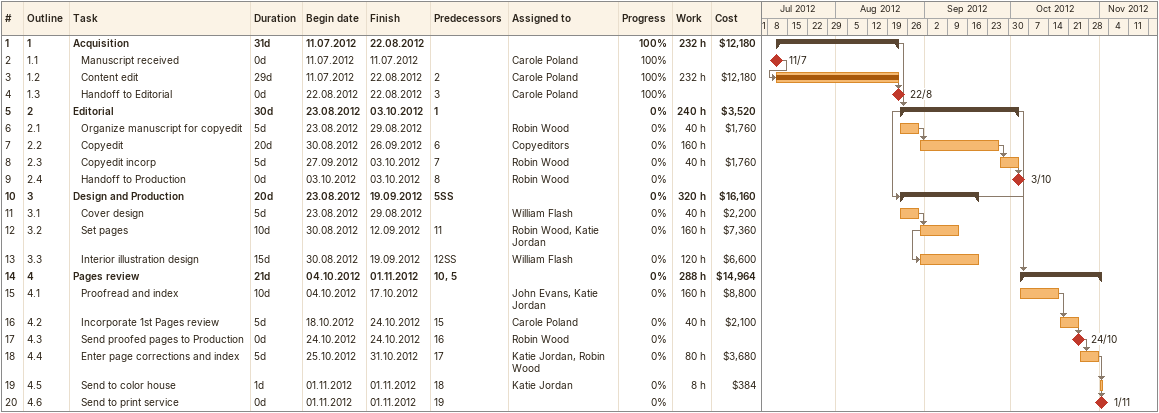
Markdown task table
| ID | WBS | Task | Duration | Start | Finish | Predecessors | Resources | % complete | Work (h) | Cost ($) |
|---|---|---|---|---|---|---|---|---|---|---|
| 1 | 1 | **Acquisition** | 31d | 2012-07-11 | 2012-08-22 |  |  | 100 | 232 | 12180 |
| 2 | 1.1 | Manuscript received | 0d | 2012-07-11 | 2012-07-11 |  | Carole Poland | 100 |  |  |
| 3 | 1.2 | Content edit | 29d | 2012-07-11 | 2012-08-22 | 2 | Carole Poland | 100 | 232 | 12180 |
| 4 | 1.3 | Handoff to Editorial | 0d | 2012-08-22 | 2012-08-22 | 3 | Carole Poland | 100 |  |  |
| 5 | 2 | **Editorial** | 30d | 2012-08-23 | 2012-10-03 | 1 |  | 0 | 240 | 3520 |
| 6 | 2.1 | Organize manuscript for copyedit | 5d | 2012-08-23 | 2012-08-29 |  | Robin Wood | 0 | 40 | 1760 |
| 7 | 2.2 | Copyedit | 20d | 2012-08-30 | 2012-09-26 | 6 | Copyeditors | 0 | 160 |  |
| 8 | 2.3 | Copyedit incorp | 5d | 2012-09-27 | 2012-10-03 | 7 | Robin Wood | 0 | 40 | 1760 |
| 9 | 2.4 | Handoff to Production | 0d | 2012-10-03 | 2012-10-03 | 8 | Robin Wood | 0 |  |  |
| 10 | 3 | **Design and Production** | 20d | 2012-08-23 | 2012-09-19 | 5SS |  | 0 | 320 | 16160 |
| 11 | 3.1 | Cover design | 5d | 2012-08-23 | 2012-08-29 |  | William Flash | 0 | 40 | 2200 |
| 12 | 3.2 | Set pages | 10d | 2012-08-30 | 2012-09-12 | 11 | Robin Wood, Katie Jordan | 0 | 160 | 7360 |
| 13 | 3.3 | Interior illustration design | 15d | 2012-08-30 | 2012-09-19 | 12SS | William Flash | 0 | 120 | 6600 |
| 14 | 4 | **Pages review** | 21d | 2012-10-04 | 2012-11-01 | 10, 5 |  | 0 | 288 | 14964 |
| 15 | 4.1 | Proofread and index | 10d | 2012-10-04 | 2012-10-17 |  | John Evans, Katie Jordan | 0 | 160 | 8800 |
| 16 | 4.2 | Incorporate 1st Pages review | 5d | 2012-10-18 | 2012-10-24 | 15 | Carole Poland | 0 | 40 | 2100 |
| 17 | 4.3 | Send proofed pages to Production | 0d | 2012-10-24 | 2012-10-24 | 16 | Robin Wood | 0 |  |  |
| 18 | 4.4 | Enter page corrections and index | 5d | 2012-10-25 | 2012-10-31 | 17 | Katie Jordan, Robin Wood | 0 | 80 | 3680 |
| 19 | 4.5 | Send to color house | 1d | 2012-11-01 | 2012-11-01 | 18 | Katie Jordan | 0 | 8 | 384 |
| 20 | 4.6 | Send to print service | 0d | 2012-11-01 | 2012-11-01 | 19 |  | 0 |  |  |
